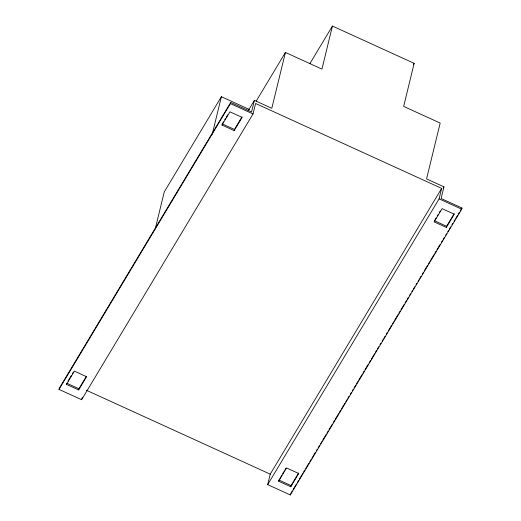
<?xml version="1.0" encoding="UTF-8"?>
<svg xmlns="http://www.w3.org/2000/svg" width="521" height="521" viewBox="0 0 521 521"><rect width="100%" height="100%" fill="white"/><g stroke="black" fill="none" stroke-linecap="round" stroke-linejoin="round"><path stroke-width="0.78" d="M59.01 389.402L59.296 388.243L230.712 102.468L251.578 111.989L254.411 100.351L271.806 108.29L285.417 52.439L321.939 69.104L332.431 26.05L414.162 63.347L403.664 106.401L440.18 123.067L426.569 178.918L443.957 186.85L441.118 198.488L461.99 208.009L461.704 209.175L290.288 494.95L267.683 484.634L270.236 474.162L441.652 188.387L255.583 103.471L253.03 113.943L81.621 399.718L59.01 389.402L230.425 103.627L230.712 102.468M66.46 384.374L66.74 383.215L78.912 388.77L78.632 389.929L66.46 384.374L74.392 371.147L86.564 376.703L78.632 389.929M81.621 399.718L82.168 397.477M155.251 228.856L164.245 191.962L221.386 96.704L249.448 109.514M212.203 134.385L221.386 96.704M221.998 125.06L222.285 123.9L234.457 129.455L234.176 130.615L221.998 125.06L229.937 111.833L242.109 117.388L234.176 130.615M278.605 481.196L286.543 467.962L298.715 473.517L290.777 486.751L278.605 481.196L281.815 475.152M290.777 486.751L291.063 485.585L298.579 473.048M290.288 494.95L290.575 493.784M267.683 484.634L439.099 198.859L441.652 188.387M446.321 227.436L454.26 214.203L442.088 208.647L434.149 221.881L446.321 227.436L446.608 226.27L454.123 213.734M67.997 381.125L71.338 375.55M72.588 373.466L73.422 372.072M222.701 123.203L223.535 121.81M224.792 119.719L225.626 118.326M226.459 116.932L227.716 114.848M78.912 388.77L86.434 376.234M234.457 129.455L241.972 116.919M248.159 110.784L254.411 100.351M256.221 101.107L285.417 52.439M309.91 63.595L332.431 26.05M413.329 64.741L414.162 63.347M443.124 188.244L443.957 186.85M282.649 473.765L283.906 471.674M284.74 470.281L285.99 468.19M434.853 220.018L436.103 217.928M437.36 215.844L438.194 214.45M439.444 212.36L440.278 210.966M290.992 493.087L292.248 490.997M293.082 489.603L296.429 484.029M297.263 482.635L298.52 480.544M299.354 479.151L302.694 473.576M303.535 472.182L304.785 470.085M305.625 468.692L308.966 463.117M309.806 461.723L311.057 459.633M311.897 458.239L315.238 452.664M316.494 450.574L317.328 449.18M318.168 447.786L319.419 445.689M320.675 443.599L321.932 441.508M322.766 440.115L326.113 434.54M326.947 433.146L328.204 431.056M329.038 429.662L332.378 424.087M333.219 422.694L334.469 420.603M335.309 419.203L338.65 413.628M339.49 412.235L340.741 410.144M341.581 408.751L344.922 403.176M345.762 401.782L347.012 399.692M347.852 398.298L349.103 396.207M350.359 394.117L351.193 392.717M352.45 390.626L353.284 389.233M354.124 387.839L355.797 385.052M356.631 383.658L357.881 381.567M358.722 380.174L362.062 374.599M362.903 373.205L364.153 371.115M364.993 369.721L368.334 364.14M369.174 362.746L370.424 360.656M371.265 359.262L374.606 353.687M375.446 352.294L376.696 350.203M377.536 348.81L378.787 346.719M380.043 344.628L380.877 343.235M382.134 341.138L382.968 339.744M383.808 338.35L385.058 336.26M386.315 334.169L387.149 332.776M388.405 330.685L391.746 325.111M392.587 323.717L393.837 321.626M394.677 320.233L398.018 314.651M398.858 313.258L400.108 311.167M400.949 309.774L404.289 304.199M405.13 302.805L406.38 300.715M407.22 299.321L408.471 297.231M409.727 295.14L410.561 293.746M411.818 291.656L412.652 290.262M413.492 288.868L414.742 286.771M415.999 284.681L416.833 283.287M418.089 281.197L418.923 279.803M419.763 278.409L421.014 276.319M422.27 274.228L423.521 272.138M424.361 270.744L427.702 265.169M428.542 263.776L429.792 261.679M430.633 260.285L433.973 254.71M434.814 253.317L436.064 251.226M436.904 249.833L440.245 244.258M441.502 242.167L442.336 240.774M443.176 239.38L444.426 237.289M445.683 235.192L446.517 233.799M447.773 231.708L448.607 230.315M449.447 228.921L450.698 226.83M451.954 224.74L452.788 223.346M454.045 221.256L454.879 219.862M455.719 218.468L457.386 215.681M458.226 214.287L459.476 212.197M460.317 210.803L461.99 208.009M230.425 103.627L253.03 113.943M439.099 198.859L461.704 209.175M434.436 220.715L446.608 226.27M86.388 390.262L270.236 474.162M278.891 480.03L291.063 485.585"/></g></svg>
